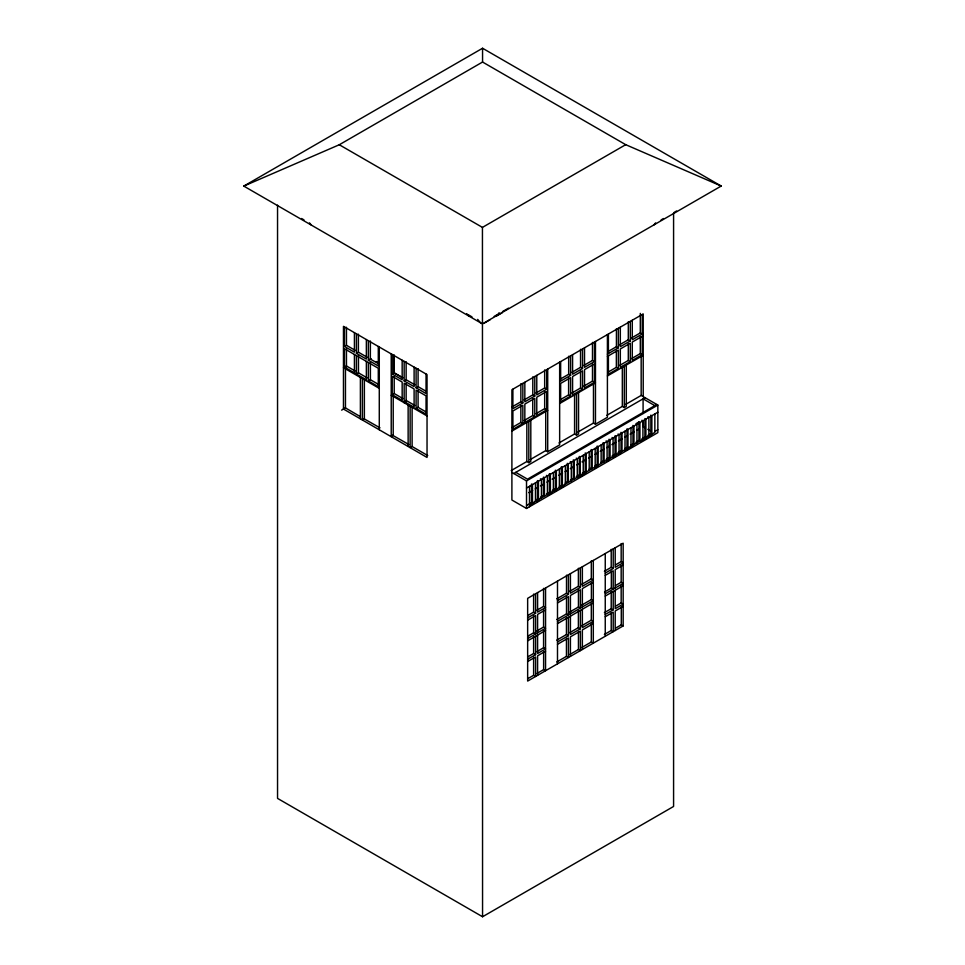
<?xml version="1.0" encoding="UTF-8"?>
<svg xmlns="http://www.w3.org/2000/svg" width="965" height="965" viewBox="0 0 965 965"><rect width="100%" height="100%" fill="white"/><g stroke="black" fill="none" stroke-linecap="round" stroke-linejoin="round"><path stroke-width="1.45" d="M529.495 504.816L654.849 432.453L654.849 413.937M499.195 312.72L496.287 316.158L502.258 312.708M653.679 225.171L655.621 222.879M243.783 186.1L482.56 48.25L721.217 186.04L482.44 323.89L243.783 186.1L339.294 144.75L482.56 62.037L625.706 144.678L721.217 186.04M339.294 144.75L482.44 227.39L625.706 144.678M344.469 326.918L344.469 346.447L346.459 345.301L355.168 350.331M356.411 333.818L356.411 353.347L358.401 352.189L367.11 357.219M368.353 362.538L368.353 380.91L378.292 386.651L378.292 368.268L344.469 348.739L344.469 367.122L346.459 365.976L355.168 371.006M368.353 340.705L368.353 360.234L371.151 358.618M367.17 377.858L358.461 372.84L356.411 374.022L356.411 355.639M368.353 380.91L370.403 379.728L379.1 384.745M392.224 354.481L392.224 374.022L394.215 372.864L402.912 377.894L394.142 372.9L394.142 354.879M661.097 219.923L663.486 218.536M674.233 212.336L676.622 210.961M494.152 316.423L496.541 315.048M502.512 311.599L508.483 308.161M484.358 323.058L490.329 319.608M341.622 410.125L345.458 407.906L359.824 416.337M404.154 361.38L404.154 380.91L406.144 379.764L414.854 384.782M392.224 394.697L402.164 400.439L402.164 382.056L392.224 376.314L392.224 394.697L394.215 393.551L402.912 398.569M416.096 368.268L416.096 387.797L418.086 386.651L425.553 390.958M404.154 401.585L414.106 407.327L414.106 388.955L404.154 383.202L404.154 401.585L406.144 400.439L414.854 405.469M404.154 402.731L406.144 401.585M416.096 408.485L426.048 414.226L426.048 395.843L416.096 390.101L416.096 408.485L418.086 407.327L425.553 411.645M412.115 406.506L412.115 446.397L410.125 447.543L410.125 406.181M512.15 406.832L520.859 401.802L522.849 402.948L522.849 383.419M524.091 399.932L532.801 394.902L534.791 396.048L534.791 376.519M535.973 392.996L544.67 387.978L546.721 389.16L546.721 369.631M559.965 379.293L568.674 374.263L570.592 375.385L570.592 355.856M571.835 372.369L580.544 367.339L582.534 368.485L582.534 348.956M583.777 365.47L592.486 360.44L594.476 361.598L594.476 342.068M607.721 351.718L616.43 346.7L618.348 347.81L618.348 328.281M619.578 344.807L628.299 339.764L630.29 340.91L630.29 321.381M631.593 337.931L640.302 332.913L642.232 334.023L642.232 314.494M522.849 402.948L512.898 408.69L512.898 389.16M534.791 396.048L524.839 401.802L524.839 382.273M546.721 389.16L536.781 394.902L536.781 375.373M570.592 375.385L560.653 381.127L560.653 361.598M582.534 368.485L572.583 374.227L572.583 354.698M594.476 361.598L584.525 367.339L584.525 347.81M607.407 354.131L618.348 347.81M630.29 340.91L620.326 346.676L620.326 327.135M643.221 333.444L632.28 339.764L632.28 320.235M607.407 356.423L618.348 350.102L618.348 368.485L608.408 374.227L608.408 355.856M643.221 335.748L632.28 342.068L632.28 360.452L642.232 354.698L642.232 336.327M512.15 427.507L520.859 422.477L522.849 423.623L522.849 405.24L512.898 410.994L512.898 429.377L534.791 416.735L534.791 398.352L524.839 404.094L524.839 422.477M524.031 420.571L532.74 415.541L534.791 416.735M535.973 413.683L544.67 408.665L546.721 409.848L546.721 391.464L536.781 397.206L536.781 415.577L546.721 409.848M559.905 399.932L568.602 394.914L570.592 396.06L570.592 377.677L560.653 383.419L560.653 401.802L570.592 396.06M571.835 393.044L580.544 388.014L582.534 389.16L582.534 370.789L572.583 376.531L572.583 394.914L582.534 389.16M583.777 386.145L592.486 381.127L594.476 382.273L594.476 363.889L584.525 369.631L584.525 388.014L594.476 382.273M607.66 372.369L616.358 367.339L618.348 368.485M619.578 365.482L628.299 360.452L630.29 361.598L630.29 343.214L620.326 348.968L620.326 367.351L630.29 361.598M631.593 358.618L640.302 353.588L642.232 354.698M511.896 431.102L547.71 410.415M559.652 403.527L595.465 382.852M607.407 375.952L643.221 355.277M511.209 470.558L526.83 461.535L528.82 462.681L530.81 461.535L530.81 420.173M530.123 459.642L545.72 450.631L547.71 451.777L559.652 444.889L559.652 362.165M558.964 442.983L574.573 433.973L576.563 435.119L578.554 433.973L578.554 392.61M577.866 432.067L593.475 423.056L595.465 424.202L607.407 417.314L607.407 334.602M606.72 415.408L622.328 406.398L624.307 407.556L626.297 406.398L626.297 365.047M625.549 404.468L641.17 395.445L657.841 405.071L657.841 432.646L526.516 508.459L511.896 500.027L511.896 389.739L643.221 313.915L643.221 396.639M513.742 473.526L645.066 397.701M656.839 404.492L527.505 479.171L515.732 472.368M511.896 472.452L526.516 480.896L657.841 405.071M638.939 421.982L635.947 423.707L636.948 424.274L636.948 442.79L635.947 442.211L638.939 440.486L639.928 441.065L639.928 422.549L638.939 421.982L638.939 440.486M526.516 488.037L657.841 412.212M528.736 492.657L532.632 490.401M535.225 488.905L537.831 487.409M540.424 485.902L544.32 483.658M546.926 482.15L549.519 480.654M552.125 479.147L556.021 476.903M558.614 475.407L562.511 473.152M565.116 471.656L567.71 470.148M570.315 468.652L574.211 466.397M576.805 464.901L579.41 463.393M582.004 461.897L585.912 459.642M588.505 458.146L592.401 455.89M595.007 454.394L597.6 452.899M600.206 451.391L604.102 449.147M606.696 447.639L609.301 446.144M611.894 444.636L615.791 442.392M618.396 440.896L622.292 438.641M624.886 437.145L627.491 435.637M630.085 434.141L633.981 431.886M636.586 430.39L639.18 428.882M529.495 503.67L531.486 502.524L532.475 503.103L532.475 484.587L531.486 484.02L531.486 502.524M535.466 500.232L537.457 499.074L537.457 480.57M543.428 495.636L544.417 496.203L544.417 477.699L543.428 477.12L543.428 495.624L540.436 497.349L541.437 497.928L541.437 479.424L540.436 478.845M549.399 492.186L550.388 492.765L550.388 474.249L549.399 473.67L549.399 492.186L546.407 493.911L547.408 494.478L547.408 475.974L546.407 475.395M555.357 488.736L556.359 489.315L556.359 470.799L555.357 470.232L555.357 488.736L552.378 490.461L553.367 491.04L553.367 472.524M559.362 486.432L561.353 485.274L561.353 466.77L562.342 467.35L562.342 485.853L561.353 485.286M565.333 482.983L567.323 481.837L567.323 463.321M573.294 461.306L573.294 478.387L570.303 480.112L571.304 480.691L571.304 462.175L570.303 461.596M579.265 474.937L580.255 475.516L580.255 457.012L579.265 456.433L579.265 474.937L576.274 476.662L577.275 477.241L577.275 458.725L576.274 458.158M585.224 454.406L585.224 471.499L582.245 473.224L583.234 473.791L583.234 455.287M589.205 469.195L591.195 468.049L591.195 449.533M595.176 465.757L597.166 464.599L597.166 446.095L598.167 446.662L598.167 465.178L597.166 464.599M601.147 462.307L603.113 461.161L604.114 461.74L604.114 443.237L603.113 442.658M610.085 439.787L610.085 458.291L609.084 457.724L606.104 459.449L607.094 460.016L607.094 441.512L606.104 440.933M615.055 435.77L616.056 436.337L616.056 454.853L615.055 454.274L612.075 455.999L613.065 456.578L613.065 438.062L612.075 437.483M622.015 432.887L622.015 451.403L621.026 450.824L618.046 452.549L619.035 453.128L619.035 434.612L618.046 434.045M625.006 448.532L626.997 447.386L627.986 447.953L627.986 429.449L626.997 428.87L626.997 447.386M630.977 445.082L632.968 443.936L633.957 444.515L633.957 425.999M644.909 418.533L645.899 419.112L645.899 437.615L644.909 437.048L641.918 438.761L642.919 439.34L642.919 420.824L641.918 420.257M651.87 415.662L651.87 434.166L650.868 433.599L647.889 435.324L648.878 435.891L648.878 417.387L647.889 416.808M526.516 505.539L529.495 503.814L529.495 486.312M654.849 431.439L657.841 429.715M531.401 504.707L534.007 503.199M536.6 501.704L539.206 500.208M548.301 494.949L552.197 492.705M554.791 491.197L557.396 489.701M559.99 488.194L563.886 485.95M578.18 477.699L585.984 473.2M595.079 467.941L597.673 466.445M606.768 461.186L609.373 459.69M613.27 457.434L615.863 455.938M618.469 454.443L621.062 452.935M624.97 450.691L627.564 449.183M630.157 447.688L632.763 446.18M641.858 440.933L645.754 438.689M648.359 437.181L650.953 435.685M527.927 615.417L533.621 612.136L535.611 613.282L535.611 593.752M536.745 610.338L543.572 606.394L545.551 607.54L537.601 612.136L537.601 592.606M556.781 598.831L566.515 593.222L568.433 594.331L568.433 574.802M569.688 591.316L578.385 586.286L580.375 587.444L580.375 567.915M581.593 584.44L591.316 578.819L593.306 579.977L582.365 586.286L582.365 566.757M604.392 571.268L611.219 567.336L613.209 568.481L613.209 548.952M615.489 564.875L621.171 561.594L623.161 562.74L615.2 567.336L615.2 547.806M527.65 617.877L535.611 613.282M557.493 600.652L568.433 594.331M580.375 587.444L570.424 593.186L570.424 573.656M605.248 573.077L613.209 568.481M527.65 620.181L535.611 615.586L535.611 633.969L533.621 632.811L527.927 636.104M545.551 609.844L537.601 614.44L537.601 632.811M557.493 602.944L568.433 596.635L568.433 615.007L566.515 613.897L556.781 619.518M593.306 582.269L582.365 588.59L582.365 606.973M605.248 575.381L613.209 570.785L613.209 589.157L611.34 588.083L604.524 592.028M623.161 565.032L615.2 569.627L615.2 588.011M536.745 631.014L543.572 627.069L545.551 628.227L527.65 638.565M569.748 612.027L578.445 607.009L580.375 608.119L580.375 589.736L570.424 595.477L570.424 613.861M581.654 605.152L591.388 599.542L593.306 600.652L557.493 621.327M615.489 585.55L621.171 582.269L623.161 583.415L605.248 593.752M527.65 640.856L545.551 630.519M557.493 623.631L593.306 602.944M605.248 596.056L623.161 585.719M527.927 656.779L533.621 653.498L535.611 654.644L535.611 636.261M536.745 651.689L543.572 647.756L545.551 648.902L537.601 653.498L537.601 635.115M556.721 640.157L566.455 634.536L568.433 635.694L568.433 617.311M569.688 632.678L578.385 627.648L580.375 628.794L580.375 610.411M581.593 625.803L591.316 620.181L593.306 621.327L582.365 627.648L582.365 609.265M604.392 612.63L611.219 608.698L613.209 609.844L613.209 591.461M615.489 606.225L621.171 602.944L623.161 604.102L615.2 608.698L615.2 590.315M527.65 659.24L535.611 654.644M557.493 642.002L568.433 635.694M580.375 628.794L570.424 634.536L570.424 616.165M605.248 614.44L613.209 609.844M527.65 661.532L535.611 656.948L535.611 676.477L533.621 675.319L527.927 678.6M545.551 651.194L537.601 655.79L537.601 675.319M557.493 644.306L568.433 637.986L568.433 657.515L566.455 656.369L556.721 661.99M593.306 623.631L582.365 629.94L582.365 649.469M605.248 616.731L613.209 612.136L613.209 631.665L611.219 630.519L604.392 634.463M623.161 606.394L615.2 610.99L615.2 630.519M536.805 673.558L543.633 669.614L545.551 670.723L545.551 588.011M569.748 654.535L578.445 649.505L580.375 650.627L580.375 631.098L570.424 636.84L570.424 656.369M581.593 647.624L591.316 642.002L593.306 643.16L593.306 560.448M615.61 628.131L621.291 624.85L623.161 625.923L623.161 543.211L527.65 598.348L527.65 681.073L623.161 625.923M277.546 205.135L277.546 798.393L482.56 916.75L673.582 806.463L673.582 213.205M654.849 405.65L643.088 398.847L643.088 413.478M301.587 218.512L303.975 219.887M468.387 314.807L471.969 316.882M645.44 427.99L643.088 426.639L643.088 420.788M647.792 429.353L651.327 431.391M585.224 452.983L586.225 453.562L586.225 472.066L585.224 471.499M591.195 468.049L592.196 468.628L592.196 450.112M573.294 459.883L574.284 460.45L574.284 478.966L573.294 478.387M376.121 361.489L378.606 362.924M379.1 364.07L370.343 359.089L370.403 341.019M344.469 346.447L354.42 352.189L354.42 332.66M356.411 353.347L366.362 359.089L366.362 339.559M368.353 360.234L378.292 365.976L378.292 346.447M392.224 374.022L402.164 379.764L402.164 360.234M404.154 380.91L414.106 386.651L414.106 367.122M416.096 387.797L426.048 393.551L426.048 374.01M567.323 481.837L568.313 482.404L568.313 463.9M345.458 366.555L346.459 367.122M344.469 367.122L366.362 379.764L366.362 361.38M343.468 367.701L379.281 388.376M391.223 395.264L427.037 415.951M537.457 499.074L538.446 499.653L538.446 481.137M363.745 418.605L379.981 427.833M392.466 435.191L408.822 444.491M412.055 446.493L427.724 455.54M343.468 409.051L427.037 457.446L427.037 374.589L343.468 326.339L343.468 409.196L345.458 408.05L345.458 368.027M477.663 319.379L480.57 322.817M466.698 313.625L468.628 315.917M309.451 222.843L311.393 225.135M529.495 503.814L529.495 506.734M650.868 415.083L650.868 433.599M644.909 419.956L644.909 437.048M641.17 355.566L641.17 395.445M640.302 313.384L640.302 332.913M640.302 336.616L640.302 353.588M632.968 425.42L632.968 443.936M630.977 427.724L630.977 446.228M628.299 321.743L628.299 339.764M628.299 343.48L628.299 360.452M625.006 431.174L625.006 449.678M624.307 366.193L624.307 407.556M622.328 366.519L622.328 406.398M621.171 543.56L621.171 561.594M621.171 565.297L621.171 582.269M621.171 585.984L621.171 602.944M621.291 606.816L621.291 624.85M621.026 432.32L621.026 450.824M616.43 328.667L616.43 346.7M616.358 350.367L616.358 367.339M615.055 437.193L615.055 454.274M611.34 571.123L611.34 588.083M611.219 549.302L611.219 567.336M611.219 591.726L611.219 608.698M611.219 612.498L611.219 630.519M609.084 439.208L609.084 457.724M608.408 334.023L608.408 353.552M605.248 553.548L605.248 636.261M603.113 444.081L603.113 461.161M601.147 444.949L601.147 463.453M595.465 341.489L595.465 424.202M595.176 448.387L595.176 466.903M593.475 383.177L593.475 423.056M592.486 342.418L592.486 360.44M592.486 364.155L592.486 381.127M591.316 560.798L591.316 578.819M591.388 582.571L591.388 599.542M591.316 603.209L591.316 620.181M591.316 623.981L591.316 642.002M589.205 451.837L589.205 470.341M580.544 349.306L580.544 367.339M580.544 371.055L580.544 388.014M578.385 568.264L578.385 586.286M578.445 590.037L578.445 607.009M578.385 610.676L578.385 627.648M578.445 631.484L578.445 649.505M576.563 393.756L576.563 435.119M574.573 394.094L574.573 433.973M568.674 356.242L568.674 374.263M568.602 377.942L568.602 394.914M566.515 575.188L566.515 593.222M566.515 596.925L566.515 613.897M566.455 617.576L566.455 634.536M566.455 638.335L566.455 656.369M565.333 465.625L565.333 484.128M559.362 469.074L559.362 487.578M557.493 581.123L557.493 663.836M547.71 369.064L547.71 451.777M545.72 410.752L545.72 450.631M544.67 369.957L544.67 387.978M544.67 391.694L544.67 408.665M543.572 588.373L543.572 606.394M543.572 610.109L543.572 627.069M543.572 630.784L543.572 647.756M543.633 651.592L543.633 669.614M535.466 482.862L535.466 501.378M533.621 594.114L533.621 612.136M533.621 615.851L533.621 632.811M533.621 636.526L533.621 653.498M533.621 657.298L533.621 675.319M532.801 376.881L532.801 394.902M532.74 398.581L532.74 415.541M528.82 421.331L528.82 462.681M526.83 421.657L526.83 461.535M526.516 480.896L526.516 508.459M520.859 383.768L520.859 401.802M520.859 405.505L520.859 422.477M482.56 48.25L482.56 62.037M482.44 227.39L482.56 916.75M418.086 368.63L418.086 386.651M418.086 390.367L418.086 407.327M408.135 405.035L408.135 446.397M406.144 361.73L406.144 379.764M406.144 383.467L406.144 400.439M394.215 356.338L394.215 372.864M394.215 376.579L394.215 393.551M393.213 395.602L393.213 435.48L391.223 436.626L391.223 353.914M379.281 347.014L379.281 429.739M370.403 362.768L370.403 379.728M364.372 378.943L364.372 418.822L362.382 419.98L362.382 378.618M360.391 377.472L360.391 418.822M358.401 334.167L358.401 352.189M358.461 355.868L358.461 372.84M354.42 354.493L354.42 372.876M346.459 327.268L346.459 345.301M346.459 349.004L346.459 365.976"/></g></svg>
